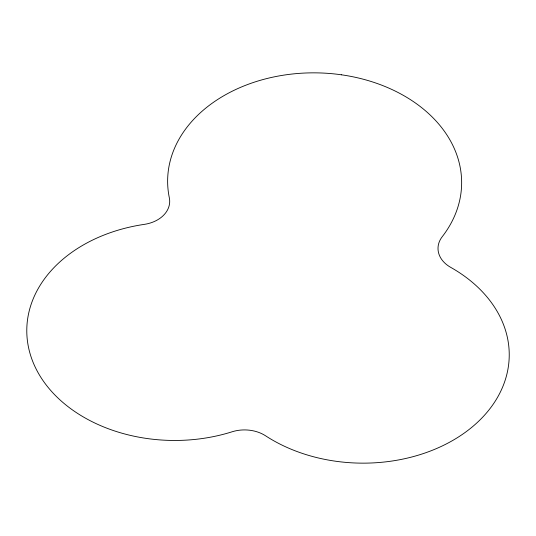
<?xml version="1.0" encoding="UTF-8"?>
<svg xmlns="http://www.w3.org/2000/svg" width="536" height="536" viewBox="0 0 536 536"><rect width="100%" height="100%" fill="white"/><g stroke="black" fill="none" stroke-linecap="round" stroke-linejoin="round"><path stroke-width="0.8" d="M341.512 74.812A147.011 109.083 0.6 0 0 169.329 197.791A31.812 23.604 0.6 0 1 144.271 224.376A147.011 109.083 0.6 0 0 33.567 363.475A147.011 109.083 0.6 0 0 232.095 431.788A31.812 23.604 0.6 0 1 265.615 435.828A147.011 109.083 0.6 0 0 476.417 423.306A147.011 109.083 0.6 0 0 450.682 267.35A31.812 23.604 0.6 0 1 442.213 236.731A147.011 109.083 0.6 0 0 341.512 74.812"/></g></svg>
